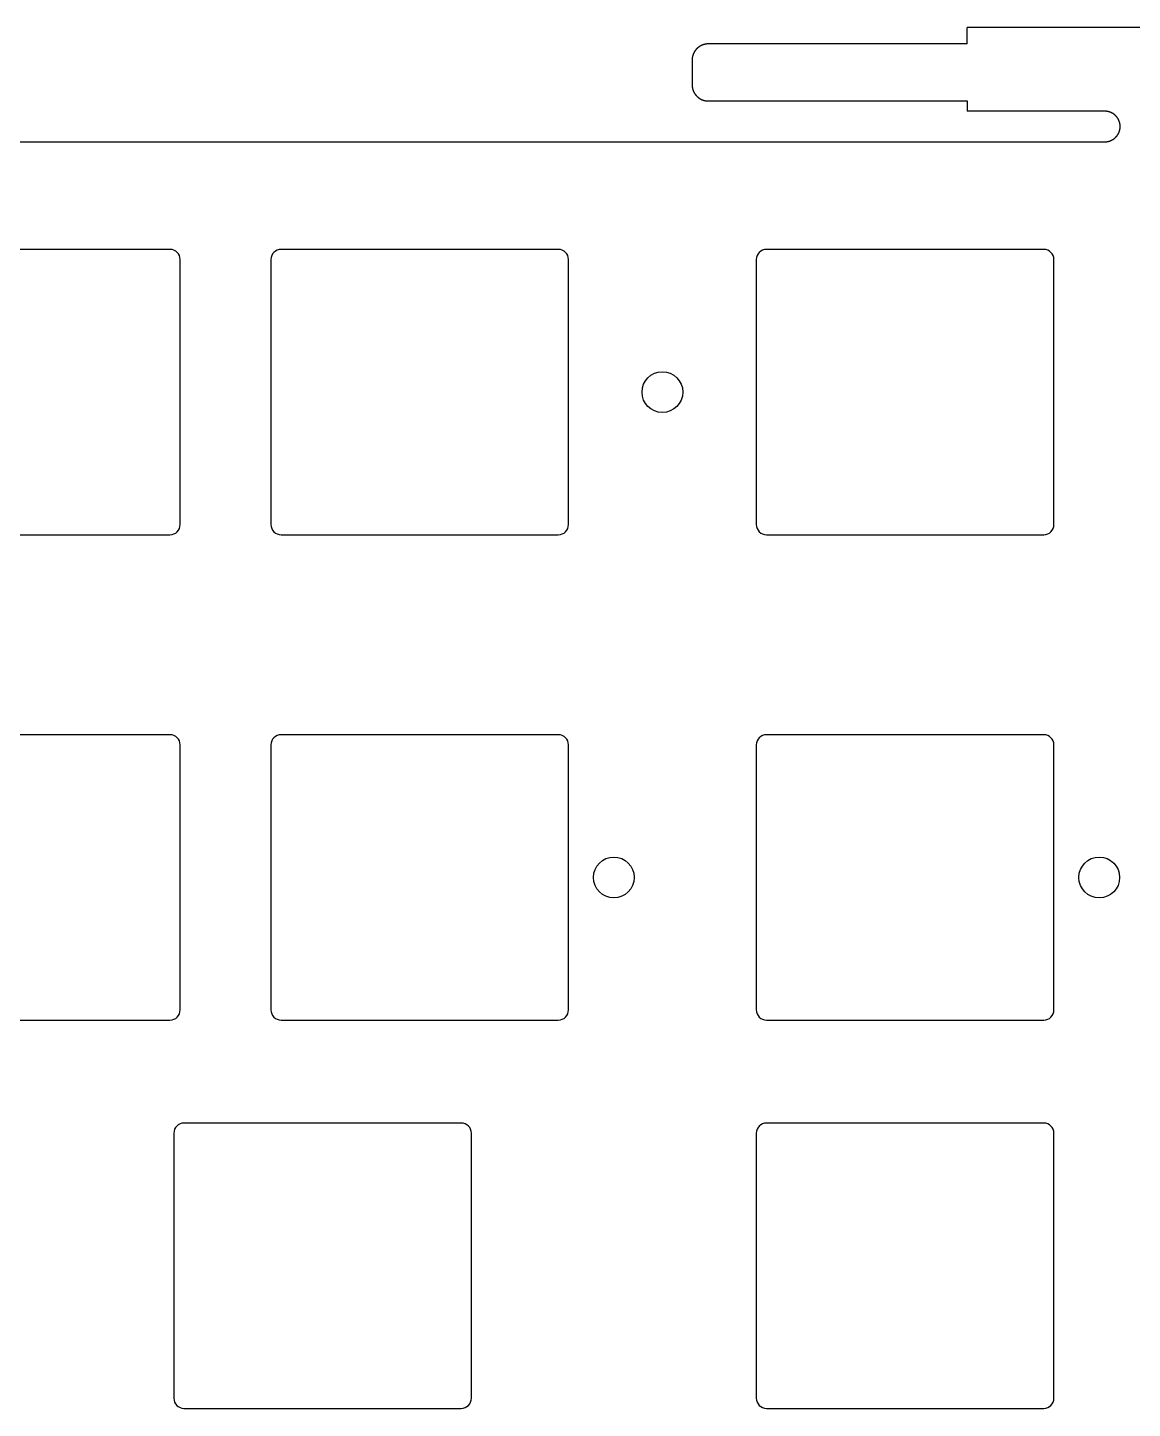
# Model space of a CAD drawing. Header units: millimetres. Extents: x -11 to 340, y -118 to 18.
# Drawn here: x 247.5 to 301.7, y -49.9 to 17.9 of the extents above; entities that cross this region are included whole.
import ezdxf

# ---------------------------------------------------------------- set-up
doc = ezdxf.new("R2010")
doc.units = ezdxf.units.MM
doc.header["$MEASUREMENT"] = 0
doc.layers.get('0').update_dxf_attribs({"linetype": 'CONTINUOUS'})
doc.layers.add('BLACK', color=7, linetype='CONTINUOUS')

msp = doc.modelspace()

# ---------------------------------------------------------------- linework, layer by layer
for points in [[(240.35, 6.5), (240.35, -6.5, 0.414212391), (240.85, -7), (254.45, -7, 0.414213562), (254.95, -6.5), (254.95, 6.5, 0.414213562), (254.45, 7), (240.85, 7, 0.414212391)], [(240.35, -17.3125), (240.35, -30.3125, 0.414212391), (240.85, -30.8125), (254.45, -30.8125, 0.414213562), (254.95, -30.3125), (254.95, -17.3125, 0.414213562), (254.45, -16.8125), (240.85, -16.8125, 0.414212391)], [(259.4, -17.3125), (259.4, -30.3125, 0.414212391), (259.9, -30.8125), (273.5, -30.8125, 0.414213562), (274, -30.3125), (274, -17.3125, 0.414213562), (273.5, -16.8125), (259.9, -16.8125, 0.414212391)], [(254.6375, -36.3625), (254.6375, -49.3625, 0.414212391), (255.1375, -49.8625), (268.7375, -49.8625, 0.414213562), (269.2375, -49.3625), (269.2375, -36.3625, 0.414213562), (268.7375, -35.8625), (255.1375, -35.8625, 0.414212391)]]:
    msp.add_lwpolyline(points, format="xyb", close=True)
msp.add_circle((276.225, -23.8125), 1)
at = {"layer": 'BLACK', "linetype": 'Continuous'}
for p, q in [((293.5625, 17.082529), (293.5625, 17.882529)), ((323.5625, 17.882529), (293.5625, 17.882529)), ((280.404694, 16.938673), (280.398153, 16.934051)), ((280.41128, 16.943227), (280.404694, 16.938673)), ((280.417909, 16.947715), (280.41128, 16.943227)), ((280.424582, 16.952136), (280.417909, 16.947715)), ((280.431297, 16.956489), (280.424582, 16.952136)), ((280.438053, 16.960773), (280.431297, 16.956489)), ((280.444851, 16.964989), (280.438053, 16.960773)), ((280.451688, 16.969135), (280.444851, 16.964989)), ((280.458565, 16.973212), (280.451688, 16.969135)), ((280.465481, 16.977219), (280.458565, 16.973212)), ((280.472435, 16.981156), (280.465481, 16.977219)), ((280.479427, 16.985022), (280.472435, 16.981156)), ((280.486455, 16.988817), (280.479427, 16.985022)), ((280.493519, 16.992541), (280.486455, 16.988817)), ((280.500618, 16.996192), (280.493519, 16.992541)), ((280.507752, 16.999772), (280.500618, 16.996192)), ((280.51492, 17.00328), (280.507752, 16.999772)), ((280.522121, 17.006714), (280.51492, 17.00328)), ((280.529354, 17.010076), (280.522121, 17.006714)), ((280.536619, 17.013364), (280.529354, 17.010076)), ((280.543916, 17.016579), (280.536619, 17.013364)), ((280.551243, 17.01972), (280.543916, 17.016579)), ((280.5586, 17.022786), (280.551243, 17.01972)), ((280.565986, 17.025779), (280.5586, 17.022786)), ((280.573401, 17.028696), (280.565986, 17.025779)), ((280.580843, 17.031539), (280.573401, 17.028696)), ((280.588313, 17.034307), (280.580843, 17.031539)), ((280.59581, 17.036999), (280.588313, 17.034307)), ((280.603332, 17.039616), (280.59581, 17.036999)), ((280.61088, 17.042157), (280.603332, 17.039616)), ((280.618453, 17.044622), (280.61088, 17.042157)), ((280.62605, 17.047011), (280.618453, 17.044622)), ((280.63367, 17.049323), (280.62605, 17.047011)), ((280.641314, 17.051559), (280.63367, 17.049323)), ((280.64898, 17.053718), (280.641314, 17.051559)), ((280.656667, 17.055801), (280.64898, 17.053718)), ((280.664376, 17.057806), (280.656667, 17.055801)), ((280.672106, 17.059734), (280.664376, 17.057806)), ((280.679856, 17.061585), (280.672106, 17.059734)), ((280.687625, 17.063358), (280.679856, 17.061585)), ((280.695413, 17.065054), (280.687625, 17.063358)), ((280.70322, 17.066672), (280.695413, 17.065054)), ((280.711045, 17.068212), (280.70322, 17.066672)), ((280.718888, 17.069674), (280.711045, 17.068212)), ((280.726747, 17.071058), (280.718888, 17.069674)), ((280.734623, 17.072364), (280.726747, 17.071058)), ((280.742515, 17.073591), (280.734623, 17.072364)), ((280.750422, 17.07474), (280.742515, 17.073591)), ((280.758345, 17.07581), (280.750422, 17.07474)), ((280.766282, 17.076802), (280.758345, 17.07581)), ((280.774233, 17.077715), (280.766282, 17.076802)), ((280.782197, 17.078549), (280.774233, 17.077715)), ((280.790175, 17.079304), (280.782197, 17.078549)), ((280.798166, 17.07998), (280.790175, 17.079304)), ((280.806169, 17.080576), (280.798166, 17.07998)), ((280.814184, 17.081094), (280.806169, 17.080576)), ((280.82221, 17.081532), (280.814184, 17.081094)), ((280.830247, 17.081891), (280.82221, 17.081532)), ((280.838296, 17.08217), (280.830247, 17.081891)), ((280.846354, 17.082369), (280.838296, 17.08217)), ((280.854422, 17.082489), (280.846354, 17.082369)), ((280.8625, 17.082529), (280.854422, 17.082489)), ((293.5625, 17.082529), (280.8625, 17.082529)), ((280.062514, 16.287302), (280.0625, 16.283257)), ((280.0625, 16.283257), (280.0625, 16.282529)), ((280.0625, 16.282529), (280.0625, 15.082529)), ((280.062548, 16.291343), (280.062514, 16.287302)), ((280.062601, 16.295384), (280.062548, 16.291343)), ((280.062675, 16.29942), (280.062601, 16.295384)), ((280.062768, 16.303456), (280.062675, 16.29942)), ((280.062882, 16.307487), (280.062768, 16.303456)), ((280.063015, 16.311518), (280.062882, 16.307487)), ((280.063169, 16.315544), (280.063015, 16.311518)), ((280.063342, 16.31957), (280.063169, 16.315544)), ((280.063536, 16.32359), (280.063342, 16.31957)), ((280.063749, 16.327611), (280.063536, 16.32359)), ((280.063982, 16.331625), (280.063749, 16.327611)), ((280.064235, 16.33564), (280.063982, 16.331625)), ((280.064508, 16.339649), (280.064235, 16.33564)), ((280.064801, 16.343657), (280.064508, 16.339649)), ((280.065113, 16.34766), (280.064801, 16.343657)), ((280.065446, 16.351663), (280.065113, 16.34766)), ((280.065798, 16.35566), (280.065446, 16.351663)), ((280.06617, 16.359656), (280.065798, 16.35566)), ((280.066562, 16.363646), (280.06617, 16.359656)), ((280.066974, 16.367635), (280.066562, 16.363646)), ((280.067405, 16.371619), (280.066974, 16.367635)), ((280.067856, 16.375602), (280.067405, 16.371619)), ((280.068327, 16.379578), (280.067856, 16.375602)), ((280.068818, 16.383554), (280.068327, 16.379578)), ((280.069328, 16.387524), (280.068818, 16.383554)), ((280.069858, 16.391492), (280.069328, 16.387524)), ((280.070408, 16.395454), (280.069858, 16.391492)), ((280.070978, 16.399415), (280.070408, 16.395454)), ((280.071567, 16.40337), (280.070978, 16.399415)), ((280.072176, 16.407323), (280.071567, 16.40337)), ((280.072804, 16.41127), (280.072176, 16.407323)), ((280.073453, 16.415215), (280.072804, 16.41127)), ((280.07412, 16.419153), (280.073453, 16.415215)), ((280.074808, 16.42309), (280.07412, 16.419153)), ((280.075515, 16.427021), (280.074808, 16.42309)), ((280.076242, 16.430949), (280.075515, 16.427021)), ((280.076987, 16.434871), (280.076242, 16.430949)), ((280.077753, 16.43879), (280.076987, 16.434871)), ((280.078538, 16.442703), (280.077753, 16.43879)), ((280.079343, 16.446614), (280.078538, 16.442703)), ((280.080167, 16.450518), (280.079343, 16.446614)), ((280.081011, 16.454419), (280.080167, 16.450518)), ((280.081874, 16.458313), (280.081011, 16.454419)), ((280.082757, 16.462205), (280.081874, 16.458313)), ((280.083659, 16.46609), (280.082757, 16.462205)), ((280.08458, 16.469972), (280.083659, 16.46609)), ((280.085521, 16.473846), (280.08458, 16.469972)), ((280.086481, 16.477718), (280.085521, 16.473846)), ((280.087461, 16.481583), (280.086481, 16.477718)), ((280.08846, 16.485444), (280.087461, 16.481583)), ((280.089478, 16.489298), (280.08846, 16.485444)), ((280.090515, 16.493149), (280.089478, 16.489298)), ((280.091572, 16.496992), (280.090515, 16.493149)), ((280.092648, 16.500832), (280.091572, 16.496992)), ((280.093743, 16.504664), (280.092648, 16.500832)), ((280.094858, 16.508493), (280.093743, 16.504664)), ((280.095991, 16.512314), (280.094858, 16.508493)), ((280.097144, 16.516131), (280.095991, 16.512314)), ((280.098316, 16.51994), (280.097144, 16.516131)), ((280.099507, 16.523746), (280.098316, 16.51994)), ((280.100717, 16.527543), (280.099507, 16.523746)), ((280.101947, 16.531336), (280.100717, 16.527543)), ((280.103195, 16.535121), (280.101947, 16.531336)), ((280.104462, 16.538902), (280.103195, 16.535121)), ((280.105748, 16.542674), (280.104462, 16.538902)), ((280.107054, 16.546442), (280.105748, 16.542674)), ((280.108378, 16.550201), (280.107054, 16.546442)), ((280.109721, 16.553956), (280.108378, 16.550201)), ((280.111083, 16.557703), (280.109721, 16.553956)), ((280.112464, 16.561444), (280.111083, 16.557703)), ((280.113864, 16.565177), (280.112464, 16.561444)), ((280.115282, 16.568905), (280.113864, 16.565177)), ((280.116719, 16.572624), (280.115282, 16.568905)), ((280.118176, 16.576338), (280.116719, 16.572624)), ((280.11965, 16.580042), (280.118176, 16.576338)), ((280.121144, 16.583742), (280.11965, 16.580042)), ((280.122656, 16.587432), (280.121144, 16.583742)), ((280.124187, 16.591117), (280.122656, 16.587432)), ((280.125736, 16.594793), (280.124187, 16.591117)), ((280.127304, 16.598462), (280.125736, 16.594793)), ((280.12889, 16.602123), (280.127304, 16.598462)), ((280.130495, 16.605777), (280.12889, 16.602123)), ((280.132118, 16.609422), (280.130495, 16.605777)), ((280.13376, 16.613061), (280.132118, 16.609422)), ((280.13542, 16.61669), (280.13376, 16.613061)), ((280.137098, 16.620313), (280.13542, 16.61669)), ((280.138795, 16.623926), (280.137098, 16.620313)), ((280.14051, 16.627532), (280.138795, 16.623926)), ((280.142243, 16.631129), (280.14051, 16.627532)), ((280.143995, 16.634719), (280.142243, 16.631129)), ((280.145764, 16.638298), (280.143995, 16.634719)), ((280.147552, 16.641871), (280.145764, 16.638298)), ((280.149357, 16.645434), (280.147552, 16.641871)), ((280.151181, 16.648989), (280.149357, 16.645434)), ((280.153022, 16.652534), (280.151181, 16.648989)), ((280.154882, 16.656071), (280.153022, 16.652534)), ((280.156759, 16.659599), (280.154882, 16.656071)), ((280.158655, 16.663118), (280.156759, 16.659599)), ((280.160568, 16.666627), (280.158655, 16.663118)), ((280.162499, 16.670128), (280.160568, 16.666627)), ((280.164448, 16.673619), (280.162499, 16.670128)), ((280.166414, 16.677101), (280.164448, 16.673619)), ((280.168398, 16.680572), (280.166414, 16.677101)), ((280.1704, 16.684036), (280.168398, 16.680572)), ((280.172418, 16.687488), (280.1704, 16.684036)), ((280.174455, 16.690931), (280.172418, 16.687488)), ((280.176508, 16.694364), (280.174455, 16.690931)), ((280.17858, 16.697788), (280.176508, 16.694364)), ((280.180668, 16.7012), (280.17858, 16.697788)), ((280.182774, 16.704604), (280.180668, 16.7012)), ((280.184897, 16.707996), (280.182774, 16.704604)), ((280.187038, 16.711379), (280.184897, 16.707996)), ((280.189195, 16.714751), (280.187038, 16.711379)), ((280.191369, 16.718113), (280.189195, 16.714751)), ((280.19356, 16.721464), (280.191369, 16.718113)), ((280.195769, 16.724805), (280.19356, 16.721464)), ((280.197994, 16.728134), (280.195769, 16.724805)), ((280.200236, 16.731453), (280.197994, 16.728134)), ((280.202494, 16.73476), (280.200236, 16.731453)), ((280.20477, 16.738058), (280.202494, 16.73476)), ((280.207062, 16.741343), (280.20477, 16.738058)), ((280.209371, 16.744618), (280.207062, 16.741343)), ((280.211696, 16.747881), (280.209371, 16.744618)), ((280.214038, 16.751133), (280.211696, 16.747881)), ((280.216396, 16.754373), (280.214038, 16.751133)), ((280.21877, 16.757602), (280.216396, 16.754373)), ((280.221161, 16.760819), (280.21877, 16.757602)), ((280.223568, 16.764025), (280.221161, 16.760819)), ((280.225991, 16.767218), (280.223568, 16.764025)), ((280.22843, 16.7704), (280.225991, 16.767218)), ((280.230885, 16.773569), (280.22843, 16.7704)), ((280.233356, 16.776727), (280.230885, 16.773569)), ((280.235843, 16.779873), (280.233356, 16.776727)), ((280.238346, 16.783006), (280.235843, 16.779873)), ((280.240864, 16.786127), (280.238346, 16.783006)), ((280.243399, 16.789235), (280.240864, 16.786127)), ((280.245948, 16.792331), (280.243399, 16.789235)), ((280.248514, 16.795415), (280.245948, 16.792331)), ((280.251094, 16.798485), (280.248514, 16.795415)), ((280.253691, 16.801543), (280.251094, 16.798485)), ((280.256302, 16.804588), (280.253691, 16.801543)), ((280.258929, 16.80762), (280.256302, 16.804588)), ((280.261571, 16.810639), (280.258929, 16.80762)), ((280.264228, 16.813645), (280.261571, 16.810639)), ((280.2669, 16.816638), (280.264228, 16.813645)), ((280.269587, 16.819617), (280.2669, 16.816638)), ((280.272289, 16.822583), (280.269587, 16.819617)), ((280.275006, 16.825536), (280.272289, 16.822583)), ((280.277737, 16.828475), (280.275006, 16.825536)), ((280.280484, 16.831401), (280.277737, 16.828475)), ((280.283244, 16.834312), (280.280484, 16.831401)), ((280.28602, 16.83721), (280.283244, 16.834312)), ((280.288809, 16.840095), (280.28602, 16.83721)), ((280.291613, 16.842965), (280.288809, 16.840095)), ((280.294431, 16.845821), (280.291613, 16.842965)), ((280.30011, 16.851491), (280.294431, 16.845821)), ((280.305846, 16.857104), (280.30011, 16.851491)), ((280.311636, 16.86266), (280.305846, 16.857104)), ((280.317482, 16.868157), (280.311636, 16.86266)), ((280.323381, 16.873595), (280.317482, 16.868157)), ((280.329334, 16.878974), (280.323381, 16.873595)), ((280.33534, 16.884292), (280.329334, 16.878974)), ((280.341398, 16.889551), (280.33534, 16.884292)), ((280.347507, 16.894747), (280.341398, 16.889551)), ((280.353668, 16.899882), (280.347507, 16.894747)), ((280.359878, 16.904955), (280.353668, 16.899882)), ((280.366138, 16.909965), (280.359878, 16.904955)), ((280.372446, 16.914911), (280.366138, 16.909965)), ((280.378802, 16.919793), (280.372446, 16.914911)), ((280.385206, 16.924611), (280.378802, 16.919793)), ((280.391656, 16.929364), (280.385206, 16.924611)), ((280.398153, 16.934051), (280.391656, 16.929364)), ((280.0625, 15.082529), (280.06254, 15.074451)), ((280.06254, 15.074451), (280.06266, 15.066383)), ((280.06266, 15.066383), (280.062859, 15.058325)), ((280.062859, 15.058325), (280.063138, 15.050276)), ((280.063138, 15.050276), (280.063497, 15.042239)), ((280.063497, 15.042239), (280.063935, 15.034213)), ((280.063935, 15.034213), (280.064453, 15.026198)), ((280.064453, 15.026198), (280.065049, 15.018195)), ((280.065049, 15.018195), (280.065725, 15.010204)), ((280.065725, 15.010204), (280.06648, 15.002226)), ((280.06648, 15.002226), (280.067314, 14.994262)), ((280.067314, 14.994262), (280.068227, 14.986311)), ((280.068227, 14.986311), (280.069219, 14.978374)), ((280.069219, 14.978374), (280.070289, 14.970451)), ((280.070289, 14.970451), (280.071438, 14.962544)), ((280.071438, 14.962544), (280.072665, 14.954652)), ((280.072665, 14.954652), (280.073971, 14.946776)), ((280.073971, 14.946776), (280.075355, 14.938917)), ((280.075355, 14.938917), (280.076817, 14.931074)), ((280.076817, 14.931074), (280.078357, 14.923249)), ((280.078357, 14.923249), (280.079975, 14.915442)), ((280.079975, 14.915442), (280.081671, 14.907654)), ((280.081671, 14.907654), (280.083444, 14.899884)), ((280.083444, 14.899884), (280.085295, 14.892135)), ((280.085295, 14.892135), (280.087223, 14.884405)), ((280.087223, 14.884405), (280.089228, 14.876696)), ((280.089228, 14.876696), (280.091311, 14.869008)), ((280.091311, 14.869008), (280.09347, 14.861343)), ((280.09347, 14.861343), (280.095706, 14.853699)), ((280.095706, 14.853699), (280.098018, 14.846079)), ((280.098018, 14.846079), (280.100407, 14.838482)), ((280.100407, 14.838482), (280.102872, 14.830909)), ((280.102872, 14.830909), (280.105413, 14.823361)), ((280.105413, 14.823361), (280.10803, 14.815839)), ((280.10803, 14.815839), (280.110722, 14.808342)), ((280.110722, 14.808342), (280.11349, 14.800872)), ((280.11349, 14.800872), (280.116333, 14.79343)), ((280.116333, 14.79343), (280.11925, 14.786015)), ((280.11925, 14.786015), (280.122243, 14.778629)), ((280.122243, 14.778629), (280.125309, 14.771272)), ((280.125309, 14.771272), (280.12845, 14.763945)), ((280.12845, 14.763945), (280.131665, 14.756648)), ((280.131665, 14.756648), (280.134953, 14.749383)), ((280.134953, 14.749383), (280.138315, 14.74215)), ((280.138315, 14.74215), (280.141749, 14.734949)), ((280.141749, 14.734949), (280.145257, 14.727781)), ((280.145257, 14.727781), (280.148837, 14.720647)), ((280.148837, 14.720647), (280.152488, 14.713548)), ((280.152488, 14.713548), (280.156212, 14.706484)), ((280.156212, 14.706484), (280.160007, 14.699456)), ((280.160007, 14.699456), (280.163873, 14.692464)), ((280.163873, 14.692464), (280.16781, 14.68551)), ((280.16781, 14.68551), (280.171817, 14.678594)), ((280.171817, 14.678594), (280.175894, 14.671717)), ((280.175894, 14.671717), (280.18004, 14.66488)), ((280.18004, 14.66488), (280.184256, 14.658082)), ((280.184256, 14.658082), (280.18854, 14.651326)), ((280.18854, 14.651326), (280.192893, 14.644611)), ((280.192893, 14.644611), (280.197314, 14.637938)), ((280.197314, 14.637938), (280.201801, 14.631309)), ((280.201801, 14.631309), (280.206356, 14.624723)), ((280.206356, 14.624723), (280.210978, 14.618182)), ((280.210978, 14.618182), (280.215665, 14.611685)), ((280.215665, 14.611685), (280.220418, 14.605235)), ((280.220418, 14.605235), (280.225236, 14.598832)), ((280.225236, 14.598832), (280.230118, 14.592475)), ((280.230118, 14.592475), (280.235064, 14.586167)), ((280.235064, 14.586167), (280.240074, 14.579907)), ((280.240074, 14.579907), (280.245147, 14.573697)), ((280.245147, 14.573697), (280.250282, 14.567537)), ((280.250282, 14.567537), (280.255478, 14.561427)), ((280.255478, 14.561427), (280.260736, 14.555369)), ((280.260736, 14.555369), (280.266055, 14.549363)), ((280.266055, 14.549363), (280.271434, 14.54341)), ((280.271434, 14.54341), (280.276872, 14.537511)), ((280.276872, 14.537511), (280.282369, 14.531665)), ((280.282369, 14.531665), (280.287925, 14.525875)), ((280.287925, 14.525875), (280.293538, 14.52014)), ((280.293538, 14.52014), (280.299208, 14.514461)), ((280.299208, 14.514461), (280.302064, 14.511642)), ((280.302064, 14.511642), (280.304934, 14.508838)), ((280.304934, 14.508838), (280.307818, 14.506049)), ((280.307818, 14.506049), (280.310717, 14.503273)), ((280.310717, 14.503273), (280.313628, 14.500513)), ((280.313628, 14.500513), (280.316554, 14.497766)), ((280.316554, 14.497766), (280.319493, 14.495035)), ((280.319493, 14.495035), (280.322446, 14.492318)), ((280.322446, 14.492318), (280.325412, 14.489616)), ((280.325412, 14.489616), (280.328391, 14.486929)), ((280.328391, 14.486929), (280.331384, 14.484257)), ((280.331384, 14.484257), (280.33439, 14.4816)), ((280.33439, 14.4816), (280.337409, 14.478958)), ((280.337409, 14.478958), (280.340441, 14.476331)), ((280.340441, 14.476331), (280.343486, 14.47372)), ((280.343486, 14.47372), (280.346544, 14.471123)), ((280.346544, 14.471123), (280.349614, 14.468543)), ((280.349614, 14.468543), (280.352698, 14.465977)), ((280.352698, 14.465977), (280.355794, 14.463428)), ((280.355794, 14.463428), (280.358902, 14.460893)), ((280.358902, 14.460893), (280.362023, 14.458375)), ((280.362023, 14.458375), (280.365156, 14.455872)), ((280.365156, 14.455872), (280.368302, 14.453385)), ((280.368302, 14.453385), (280.371459, 14.450914)), ((280.371459, 14.450914), (280.374629, 14.448459)), ((280.374629, 14.448459), (280.377811, 14.44602)), ((280.377811, 14.44602), (280.381004, 14.443597)), ((280.381004, 14.443597), (280.38421, 14.44119)), ((280.38421, 14.44119), (280.387427, 14.438799)), ((280.387427, 14.438799), (280.390656, 14.436425)), ((280.390656, 14.436425), (280.393896, 14.434067)), ((280.393896, 14.434067), (280.397148, 14.431725)), ((280.397148, 14.431725), (280.400411, 14.4294)), ((280.400411, 14.4294), (280.403686, 14.427091)), ((280.403686, 14.427091), (280.406971, 14.424799)), ((280.406971, 14.424799), (280.410269, 14.422523)), ((280.410269, 14.422523), (280.413576, 14.420265)), ((280.413576, 14.420265), (280.416895, 14.418023)), ((280.416895, 14.418023), (280.420224, 14.415798)), ((280.420224, 14.415798), (280.423565, 14.413589)), ((280.423565, 14.413589), (280.426916, 14.411398)), ((280.426916, 14.411398), (280.430278, 14.409224)), ((280.430278, 14.409224), (280.43365, 14.407067)), ((280.43365, 14.407067), (280.437033, 14.404926)), ((280.437033, 14.404926), (280.440425, 14.402804)), ((280.440425, 14.402804), (280.443829, 14.400697)), ((280.443829, 14.400697), (280.447241, 14.398609)), ((280.447241, 14.398609), (280.450665, 14.396538)), ((280.450665, 14.396538), (280.454098, 14.394484)), ((280.454098, 14.394484), (280.457541, 14.392447)), ((280.457541, 14.392447), (280.460993, 14.390429)), ((280.460993, 14.390429), (280.464457, 14.388427)), ((280.464457, 14.388427), (280.467928, 14.386443)), ((280.467928, 14.386443), (280.47141, 14.384477)), ((280.47141, 14.384477), (280.474901, 14.382528)), ((280.474901, 14.382528), (280.478402, 14.380597)), ((280.478402, 14.380597), (280.481911, 14.378684)), ((280.481911, 14.378684), (280.48543, 14.376789)), ((280.48543, 14.376789), (280.488957, 14.374911)), ((280.488957, 14.374911), (280.492495, 14.373051)), ((280.492495, 14.373051), (280.49604, 14.37121)), ((280.49604, 14.37121), (280.499595, 14.369386)), ((280.499595, 14.369386), (280.503158, 14.367581)), ((280.503158, 14.367581), (280.506731, 14.365793)), ((280.506731, 14.365793), (280.51031, 14.364024)), ((280.51031, 14.364024), (280.5139, 14.362272)), ((280.5139, 14.362272), (280.517497, 14.360539)), ((280.517497, 14.360539), (280.521103, 14.358824)), ((280.521103, 14.358824), (280.524716, 14.357127)), ((280.524716, 14.357127), (280.528339, 14.355449)), ((280.528339, 14.355449), (280.531968, 14.353789)), ((280.531968, 14.353789), (280.535607, 14.352147)), ((280.535607, 14.352147), (280.539252, 14.350524)), ((280.539252, 14.350524), (280.542906, 14.348919)), ((280.542906, 14.348919), (280.546567, 14.347333)), ((280.546567, 14.347333), (280.550236, 14.345765)), ((280.550236, 14.345765), (280.553912, 14.344216)), ((280.553912, 14.344216), (280.557597, 14.342685)), ((280.557597, 14.342685), (280.561287, 14.341173)), ((280.561287, 14.341173), (280.564987, 14.339679)), ((280.564987, 14.339679), (280.568691, 14.338205)), ((280.568691, 14.338205), (280.572405, 14.336748)), ((280.572405, 14.336748), (280.576124, 14.335311)), ((280.576124, 14.335311), (280.579852, 14.333893)), ((280.579852, 14.333893), (280.583585, 14.332493)), ((280.583585, 14.332493), (280.587326, 14.331112)), ((280.587326, 14.331112), (280.591073, 14.32975)), ((280.591073, 14.32975), (280.594828, 14.328407)), ((280.594828, 14.328407), (280.598587, 14.327083)), ((280.598587, 14.327083), (280.602355, 14.325777)), ((280.602355, 14.325777), (280.606127, 14.324491)), ((280.606127, 14.324491), (280.609908, 14.323224)), ((280.609908, 14.323224), (280.613693, 14.321976)), ((280.613693, 14.321976), (280.617486, 14.320746)), ((280.617486, 14.320746), (280.621283, 14.319536)), ((280.621283, 14.319536), (280.625089, 14.318345)), ((280.625089, 14.318345), (280.628898, 14.317173)), ((280.628898, 14.317173), (280.632715, 14.31602)), ((280.632715, 14.31602), (280.636536, 14.314887)), ((280.636536, 14.314887), (280.640365, 14.313772)), ((280.640365, 14.313772), (280.644197, 14.312677)), ((280.644197, 14.312677), (280.648037, 14.311601)), ((280.648037, 14.311601), (280.65188, 14.310544)), ((280.65188, 14.310544), (280.655731, 14.309507)), ((280.655731, 14.309507), (280.659585, 14.308489)), ((280.659585, 14.308489), (280.663446, 14.30749)), ((280.663446, 14.30749), (280.667311, 14.30651)), ((280.667311, 14.30651), (280.671183, 14.30555)), ((280.671183, 14.30555), (280.675057, 14.304609)), ((280.675057, 14.304609), (280.678939, 14.303688)), ((280.678939, 14.303688), (280.682824, 14.302786)), ((280.682824, 14.302786), (280.686716, 14.301903)), ((280.686716, 14.301903), (280.69061, 14.30104)), ((280.69061, 14.30104), (280.694512, 14.300196)), ((280.694512, 14.300196), (280.698415, 14.299372)), ((280.698415, 14.299372), (280.702326, 14.298567)), ((280.702326, 14.298567), (280.706239, 14.297782)), ((280.706239, 14.297782), (280.710158, 14.297016)), ((280.710158, 14.297016), (280.71408, 14.296271)), ((280.71408, 14.296271), (280.718008, 14.295544)), ((280.718008, 14.295544), (280.721939, 14.294837)), ((280.721939, 14.294837), (280.725876, 14.294149)), ((280.725876, 14.294149), (280.729814, 14.293482)), ((280.729814, 14.293482), (280.733759, 14.292833)), ((280.733759, 14.292833), (280.737706, 14.292205)), ((280.737706, 14.292205), (280.741659, 14.291596)), ((280.741659, 14.291596), (280.745614, 14.291007)), ((280.745614, 14.291007), (280.749575, 14.290437)), ((280.749575, 14.290437), (280.753537, 14.289887)), ((280.753537, 14.289887), (280.757505, 14.289357)), ((280.757505, 14.289357), (280.761475, 14.288847)), ((280.761475, 14.288847), (280.765451, 14.288356)), ((280.765451, 14.288356), (280.769427, 14.287885)), ((280.769427, 14.287885), (280.77341, 14.287434)), ((280.77341, 14.287434), (280.777394, 14.287003)), ((280.777394, 14.287003), (280.781383, 14.286591)), ((280.781383, 14.286591), (280.785373, 14.286199)), ((280.785373, 14.286199), (280.789369, 14.285827)), ((280.789369, 14.285827), (280.793366, 14.285475)), ((280.793366, 14.285475), (280.797369, 14.285142)), ((280.797369, 14.285142), (280.801372, 14.28483)), ((280.801372, 14.28483), (280.80538, 14.284537)), ((280.80538, 14.284537), (280.809389, 14.284264)), ((280.809389, 14.284264), (280.813404, 14.284011)), ((280.813404, 14.284011), (280.817419, 14.283778)), ((280.817419, 14.283778), (280.821439, 14.283565)), ((280.821439, 14.283565), (280.825459, 14.283371)), ((280.825459, 14.283371), (280.829485, 14.283198)), ((280.829485, 14.283198), (280.833511, 14.283044)), ((280.833511, 14.283044), (280.837542, 14.282911)), ((280.837542, 14.282911), (280.841573, 14.282797)), ((280.841573, 14.282797), (280.845609, 14.282704)), ((280.845609, 14.282704), (280.849645, 14.28263)), ((280.849645, 14.28263), (280.853686, 14.282577)), ((280.853686, 14.282577), (280.857727, 14.282543)), ((280.857727, 14.282543), (280.861772, 14.282529)), ((280.861772, 14.282529), (280.8625, 14.282529)), ((280.8625, 14.282529), (293.5625, 14.282529)), ((293.5625, 14.282529), (293.5625, 13.78)), ((300.3125, 13.78), (293.5625, 13.78)), ((300.313297, 13.78), (300.3125, 13.78)), ((300.317214, 13.779985), (300.313297, 13.78)), ((300.321126, 13.779951), (300.317214, 13.779985)), ((300.325039, 13.779897), (300.321126, 13.779951)), ((300.328947, 13.779823), (300.325039, 13.779897)), ((300.332854, 13.779729), (300.328947, 13.779823)), ((300.336757, 13.779615), (300.332854, 13.779729)), ((300.340659, 13.779481), (300.336757, 13.779615)), ((300.344556, 13.779327), (300.340659, 13.779481)), ((300.348454, 13.779153), (300.344556, 13.779327)), ((300.352346, 13.77896), (300.348454, 13.779153)), ((300.356237, 13.778746), (300.352346, 13.77896)), ((300.360123, 13.778512), (300.356237, 13.778746)), ((300.364009, 13.778259), (300.360123, 13.778512)), ((300.36789, 13.777986), (300.364009, 13.778259)), ((300.37177, 13.777692), (300.36789, 13.777986)), ((300.375644, 13.777379), (300.37177, 13.777692)), ((300.379518, 13.777047), (300.375644, 13.777379)), ((300.383386, 13.776694), (300.379518, 13.777047)), ((300.387253, 13.776321), (300.383386, 13.776694)), ((300.391114, 13.775929), (300.387253, 13.776321)), ((300.394975, 13.775517), (300.391114, 13.775929)), ((300.39883, 13.775085), (300.394975, 13.775517)), ((300.402683, 13.774634), (300.39883, 13.775085)), ((300.406531, 13.774162), (300.402683, 13.774634)), ((300.410378, 13.773671), (300.406531, 13.774162)), ((300.414218, 13.77316), (300.410378, 13.773671)), ((300.418058, 13.77263), (300.414218, 13.77316)), ((300.421891, 13.77208), (300.418058, 13.77263)), ((300.425722, 13.77151), (300.421891, 13.77208)), ((300.429548, 13.77092), (300.425722, 13.77151)), ((300.433371, 13.770311), (300.429548, 13.77092)), ((300.437189, 13.769682), (300.433371, 13.770311)), ((300.441004, 13.769034), (300.437189, 13.769682)), ((300.444813, 13.768366), (300.441004, 13.769034)), ((300.448621, 13.767678), (300.444813, 13.768366)), ((300.452421, 13.766971), (300.448621, 13.767678)), ((300.45622, 13.766244), (300.452421, 13.766971)), ((300.460012, 13.765498), (300.45622, 13.766244)), ((300.463801, 13.764732), (300.460012, 13.765498)), ((300.467584, 13.763947), (300.463801, 13.764732)), ((300.471365, 13.763142), (300.467584, 13.763947)), ((300.475138, 13.762318), (300.471365, 13.763142)), ((300.478909, 13.761474), (300.475138, 13.762318)), ((300.482673, 13.760611), (300.478909, 13.761474)), ((300.486434, 13.759728), (300.482673, 13.760611)), ((300.490188, 13.758826), (300.486434, 13.759728)), ((300.49394, 13.757904), (300.490188, 13.758826)), ((300.497683, 13.756964), (300.49394, 13.757904)), ((300.501424, 13.756004), (300.497683, 13.756964)), ((300.505158, 13.755024), (300.501424, 13.756004)), ((300.508888, 13.754025), (300.505158, 13.755024)), ((300.512611, 13.753008), (300.508888, 13.754025)), ((300.51633, 13.75197), (300.512611, 13.753008)), ((300.520042, 13.750914), (300.51633, 13.75197)), ((300.52375, 13.749838), (300.520042, 13.750914)), ((300.52745, 13.748743), (300.52375, 13.749838)), ((300.531147, 13.747629), (300.52745, 13.748743)), ((300.534836, 13.746496), (300.531147, 13.747629)), ((300.538521, 13.745343), (300.534836, 13.746496)), ((300.542197, 13.744172), (300.538521, 13.745343)), ((300.54587, 13.742981), (300.542197, 13.744172)), ((300.549535, 13.741772), (300.54587, 13.742981)), ((300.553195, 13.740543), (300.549535, 13.741772)), ((300.556847, 13.739296), (300.553195, 13.740543)), ((300.560494, 13.738029), (300.556847, 13.739296)), ((300.564133, 13.736744), (300.560494, 13.738029)), ((300.567768, 13.735439), (300.564133, 13.736744)), ((300.571394, 13.734116), (300.567768, 13.735439)), ((300.575015, 13.732774), (300.571394, 13.734116)), ((300.578627, 13.731413), (300.575015, 13.732774)), ((300.582234, 13.730033), (300.578627, 13.731413)), ((300.585832, 13.728635), (300.582234, 13.730033)), ((300.589426, 13.727218), (300.585832, 13.728635)), ((300.59301, 13.725782), (300.589426, 13.727218)), ((300.596588, 13.724327), (300.59301, 13.725782)), ((300.600158, 13.722854), (300.596588, 13.724327)), ((300.603722, 13.721362), (300.600158, 13.722854)), ((300.607277, 13.719852), (300.603722, 13.721362)), ((300.610826, 13.718323), (300.607277, 13.719852)), ((300.614365, 13.716776), (300.610826, 13.718323)), ((300.617899, 13.715209), (300.614365, 13.716776)), ((300.621422, 13.713625), (300.617899, 13.715209)), ((300.62494, 13.712022), (300.621422, 13.713625)), ((300.628448, 13.710402), (300.62494, 13.712022)), ((300.63195, 13.708762), (300.628448, 13.710402)), ((300.635441, 13.707105), (300.63195, 13.708762)), ((300.638926, 13.705428), (300.635441, 13.707105)), ((300.642401, 13.703735), (300.638926, 13.705428)), ((300.645869, 13.702022), (300.642401, 13.703735)), ((300.649327, 13.700292), (300.645869, 13.702022)), ((300.652778, 13.698543), (300.649327, 13.700292)), ((300.656219, 13.696777), (300.652778, 13.698543)), ((300.659653, 13.694993), (300.656219, 13.696777)), ((300.663076, 13.693191), (300.659653, 13.694993)), ((300.666491, 13.69137), (300.663076, 13.693191)), ((300.669896, 13.689533), (300.666491, 13.69137)), ((300.673293, 13.687676), (300.669896, 13.689533)), ((300.67668, 13.685803), (300.673293, 13.687676)), ((300.680058, 13.683912), (300.67668, 13.685803)), ((300.683426, 13.682003), (300.680058, 13.683912)), ((300.686786, 13.680076), (300.683426, 13.682003)), ((300.690134, 13.678132), (300.686786, 13.680076)), ((300.693474, 13.676171), (300.690134, 13.678132)), ((300.696803, 13.674192), (300.693474, 13.676171)), ((300.700124, 13.672195), (300.696803, 13.674192)), ((300.703433, 13.670182), (300.700124, 13.672195)), ((300.706733, 13.66815), (300.703433, 13.670182)), ((300.710022, 13.666102), (300.706733, 13.66815)), ((300.713302, 13.664037), (300.710022, 13.666102)), ((300.71657, 13.661954), (300.713302, 13.664037)), ((300.719829, 13.659854), (300.71657, 13.661954)), ((300.723077, 13.657738), (300.719829, 13.659854)), ((300.726314, 13.655604), (300.723077, 13.657738)), ((300.72954, 13.653454), (300.726314, 13.655604)), ((300.732756, 13.651286), (300.72954, 13.653454)), ((300.735961, 13.649102), (300.732756, 13.651286)), ((300.739155, 13.646901), (300.735961, 13.649102)), ((300.742337, 13.644684), (300.739155, 13.646901)), ((300.745509, 13.64245), (300.742337, 13.644684)), ((300.748669, 13.6402), (300.745509, 13.64245)), ((300.751818, 13.637932), (300.748669, 13.6402)), ((300.754955, 13.635649), (300.751818, 13.637932)), ((300.758081, 13.633349), (300.754955, 13.635649)), ((300.761195, 13.631033), (300.758081, 13.633349)), ((300.764297, 13.628701), (300.761195, 13.631033)), ((300.767388, 13.626352), (300.764297, 13.628701)), ((300.770467, 13.623988), (300.767388, 13.626352)), ((300.773533, 13.621607), (300.770467, 13.623988)), ((300.776588, 13.619211), (300.773533, 13.621607)), ((300.77963, 13.616799), (300.776588, 13.619211)), ((300.78266, 13.61437), (300.77963, 13.616799)), ((300.785677, 13.611927), (300.78266, 13.61437)), ((300.788683, 13.609467), (300.785677, 13.611927)), ((300.791675, 13.606992), (300.788683, 13.609467)), ((300.794655, 13.604502), (300.791675, 13.606992)), ((300.797623, 13.601996), (300.794655, 13.604502)), ((300.800577, 13.599474), (300.797623, 13.601996)), ((300.803519, 13.596938), (300.800577, 13.599474)), ((300.806447, 13.594386), (300.803519, 13.596938)), ((300.809363, 13.591819), (300.806447, 13.594386)), ((300.812265, 13.589237), (300.809363, 13.591819)), ((300.815154, 13.58664), (300.812265, 13.589237)), ((300.81803, 13.584028), (300.815154, 13.58664)), ((300.820892, 13.581401), (300.81803, 13.584028)), ((300.823741, 13.57876), (300.820892, 13.581401)), ((300.826576, 13.576103), (300.823741, 13.57876)), ((300.829398, 13.573433), (300.826576, 13.576103)), ((300.832205, 13.570747), (300.829398, 13.573433)), ((300.834999, 13.568048), (300.832205, 13.570747)), ((300.837779, 13.565334), (300.834999, 13.568048)), ((300.840545, 13.562605), (300.837779, 13.565334)), ((300.843297, 13.559863), (300.840545, 13.562605)), ((300.848758, 13.554335), (300.843297, 13.559863)), ((300.854162, 13.548752), (300.848758, 13.554335)), ((300.859508, 13.543114), (300.854162, 13.548752)), ((300.864795, 13.537422), (300.859508, 13.543114)), ((300.870022, 13.531676), (300.864795, 13.537422)), ((300.87519, 13.525876), (300.870022, 13.531676)), ((300.880298, 13.520025), (300.87519, 13.525876)), ((300.885344, 13.514121), (300.880298, 13.520025)), ((300.890329, 13.508167), (300.885344, 13.514121)), ((300.895251, 13.502163), (300.890329, 13.508167)), ((300.900111, 13.496109), (300.895251, 13.502163)), ((300.904907, 13.490006), (300.900111, 13.496109)), ((300.90964, 13.483855), (300.904907, 13.490006)), ((300.914307, 13.477657), (300.90964, 13.483855)), ((300.91891, 13.471413), (300.914307, 13.477657)), ((300.923448, 13.465122), (300.91891, 13.471413)), ((300.927919, 13.458786), (300.923448, 13.465122)), ((300.932324, 13.452406), (300.927919, 13.458786)), ((300.936662, 13.445983), (300.932324, 13.452406)), ((300.940932, 13.439516), (300.936662, 13.445983)), ((300.945134, 13.433007), (300.940932, 13.439516)), ((300.949269, 13.426456), (300.945134, 13.433007)), ((300.953334, 13.419865), (300.949269, 13.426456)), ((300.95733, 13.413234), (300.953334, 13.419865)), ((300.961256, 13.406564), (300.95733, 13.413234)), ((300.965113, 13.399855), (300.961256, 13.406564)), ((300.968899, 13.393108), (300.965113, 13.399855)), ((300.972614, 13.386324), (300.968899, 13.393108)), ((300.976257, 13.379504), (300.972614, 13.386324)), ((300.97983, 13.372648), (300.976257, 13.379504)), ((300.98333, 13.365757), (300.97983, 13.372648)), ((300.986758, 13.358832), (300.98333, 13.365757)), ((300.990114, 13.351873), (300.986758, 13.358832)), ((300.993396, 13.344882), (300.990114, 13.351873)), ((300.996606, 13.337858), (300.993396, 13.344882)), ((300.999742, 13.330803), (300.996606, 13.337858)), ((301.002804, 13.323718), (300.999742, 13.330803)), ((301.005792, 13.316602), (301.002804, 13.323718)), ((301.008706, 13.309457), (301.005792, 13.316602)), ((301.011545, 13.302283), (301.008706, 13.309457)), ((301.014309, 13.295081), (301.011545, 13.302283)), ((301.016999, 13.287852), (301.014309, 13.295081)), ((301.019612, 13.280597), (301.016999, 13.287852)), ((301.022151, 13.273315), (301.019612, 13.280597)), ((301.024613, 13.266007), (301.022151, 13.273315)), ((301.027, 13.258675), (301.024613, 13.266007)), ((301.02931, 13.251319), (301.027, 13.258675)), ((301.031545, 13.243939), (301.02931, 13.251319)), ((301.033702, 13.236536), (301.031545, 13.243939)), ((301.035783, 13.229111), (301.033702, 13.236536)), ((301.037787, 13.221664), (301.035783, 13.229111)), ((301.039714, 13.214196), (301.037787, 13.221664)), ((301.041564, 13.206708), (301.039714, 13.214196)), ((301.043336, 13.199199), (301.041564, 13.206708)), ((301.045031, 13.191671), (301.043336, 13.199199)), ((301.046648, 13.184124), (301.045031, 13.191671)), ((301.045642, 12.871135), (301.046447, 12.874916)), ((301.046447, 12.874916), (301.047232, 12.878698)), ((301.048187, 13.176559), (301.046648, 13.184124)), ((301.047232, 12.878698), (301.047998, 12.882488)), ((301.047998, 12.882488), (301.048744, 12.88628)), ((301.049649, 13.168976), (301.048187, 13.176559)), ((301.048744, 12.88628), (301.049471, 12.890079)), ((301.049471, 12.890079), (301.050178, 12.893879)), ((301.051032, 13.161376), (301.049649, 13.168976)), ((301.050178, 12.893879), (301.050866, 12.897686)), ((301.050866, 12.897686), (301.051534, 12.901495)), ((301.052337, 13.153759), (301.051032, 13.161376)), ((301.051534, 12.901495), (301.052182, 12.905311)), ((301.052182, 12.905311), (301.052811, 12.909128)), ((301.053564, 13.146125), (301.052337, 13.153759)), ((301.052811, 12.909128), (301.05342, 12.912952)), ((301.05342, 12.912952), (301.05401, 12.916777)), ((301.054713, 13.138476), (301.053564, 13.146125)), ((301.05401, 12.916777), (301.05458, 12.920609)), ((301.05458, 12.920609), (301.05513, 12.924442)), ((301.055783, 13.130812), (301.054713, 13.138476)), ((301.05513, 12.924442), (301.05566, 12.928281)), ((301.05566, 12.928281), (301.056171, 12.932122)), ((301.056774, 13.123133), (301.055783, 13.130812)), ((301.056171, 12.932122), (301.056662, 12.935969)), ((301.056662, 12.935969), (301.057134, 12.939816)), ((301.057687, 13.11544), (301.056774, 13.123133)), ((301.057134, 12.939816), (301.057585, 12.94367)), ((301.057585, 12.94367), (301.058017, 12.947525)), ((301.058521, 13.107732), (301.057687, 13.11544)), ((301.058017, 12.947525), (301.058429, 12.951385)), ((301.058429, 12.951385), (301.058821, 12.955247)), ((301.059275, 13.100012), (301.058521, 13.107732)), ((301.058821, 12.955247), (301.059194, 12.959114)), ((301.059194, 12.959114), (301.059547, 12.962982)), ((301.059951, 13.092279), (301.059275, 13.100012)), ((301.059547, 12.962982), (301.059879, 12.966856)), ((301.059879, 12.966856), (301.060192, 12.97073)), ((301.060548, 13.084533), (301.059951, 13.092279)), ((301.060192, 12.97073), (301.060486, 12.97461)), ((301.060486, 12.97461), (301.060759, 12.978491)), ((301.061065, 13.076775), (301.060548, 13.084533)), ((301.060759, 12.978491), (301.061012, 12.982376)), ((301.061012, 12.982376), (301.061246, 12.986263)), ((301.061503, 13.069006), (301.061065, 13.076775)), ((301.061246, 12.986263), (301.06146, 12.990154)), ((301.06146, 12.990154), (301.061653, 12.994046)), ((301.061862, 13.061225), (301.061503, 13.069006)), ((301.061653, 12.994046), (301.061827, 12.997943)), ((301.061827, 12.997943), (301.061981, 13.001841)), ((301.062141, 13.053434), (301.061862, 13.061225)), ((301.061981, 13.001841), (301.062115, 13.005743)), ((301.062115, 13.005743), (301.062229, 13.009646)), ((301.06234, 13.045632), (301.062141, 13.053434)), ((301.062229, 13.009646), (301.062323, 13.013553)), ((301.062323, 13.013553), (301.062397, 13.017461)), ((301.06246, 13.037821), (301.06234, 13.045632)), ((301.062397, 13.017461), (301.062451, 13.021373)), ((301.062451, 13.021373), (301.062485, 13.025286)), ((301.0625, 13.03), (301.06246, 13.037821)), ((301.062485, 13.025286), (301.0625, 13.029203)), ((301.0625, 13.029203), (301.0625, 13.03)), ((172.55, 12.28), (300.3125, 12.28)), ((300.3125, 12.28), (300.320321, 12.28004)), ((300.320321, 12.28004), (300.328132, 12.28016)), ((300.328132, 12.28016), (300.335934, 12.280359)), ((300.335934, 12.280359), (300.343725, 12.280638)), ((300.343725, 12.280638), (300.351506, 12.280997)), ((300.351506, 12.280997), (300.359275, 12.281435)), ((300.359275, 12.281435), (300.367033, 12.281952)), ((300.367033, 12.281952), (300.374779, 12.282549)), ((300.374779, 12.282549), (300.382512, 12.283225)), ((300.382512, 12.283225), (300.390233, 12.283979)), ((300.390233, 12.283979), (300.39794, 12.284813)), ((300.39794, 12.284813), (300.405633, 12.285726)), ((300.405633, 12.285726), (300.413312, 12.286717)), ((300.413312, 12.286717), (300.420976, 12.287787)), ((300.420976, 12.287787), (300.428626, 12.288936)), ((300.428626, 12.288936), (300.436259, 12.290163)), ((300.436259, 12.290163), (300.443876, 12.291468)), ((300.443876, 12.291468), (300.451476, 12.292851)), ((300.451476, 12.292851), (300.459059, 12.294313)), ((300.459059, 12.294313), (300.466625, 12.295852)), ((300.466625, 12.295852), (300.474172, 12.297469)), ((300.474172, 12.297469), (300.4817, 12.299164)), ((300.4817, 12.299164), (300.489208, 12.300936)), ((300.489208, 12.300936), (300.496697, 12.302786)), ((300.496697, 12.302786), (300.504165, 12.304713)), ((300.504165, 12.304713), (300.511612, 12.306717)), ((300.511612, 12.306717), (300.519037, 12.308798)), ((300.519037, 12.308798), (300.526439, 12.310955)), ((300.526439, 12.310955), (300.533819, 12.313189)), ((300.533819, 12.313189), (300.541176, 12.3155)), ((300.541176, 12.3155), (300.548508, 12.317887)), ((300.548508, 12.317887), (300.555815, 12.320349)), ((300.555815, 12.320349), (300.563097, 12.322888)), ((300.563097, 12.322888), (300.570353, 12.325501)), ((300.570353, 12.325501), (300.577582, 12.328191)), ((300.577582, 12.328191), (300.584784, 12.330955)), ((300.584784, 12.330955), (300.591957, 12.333794)), ((300.591957, 12.333794), (300.599102, 12.336708)), ((300.599102, 12.336708), (300.606218, 12.339696)), ((300.606218, 12.339696), (300.613304, 12.342758)), ((300.613304, 12.342758), (300.620359, 12.345894)), ((300.620359, 12.345894), (300.627382, 12.349103)), ((300.627382, 12.349103), (300.634373, 12.352386)), ((300.634373, 12.352386), (300.641332, 12.355742)), ((300.641332, 12.355742), (300.648257, 12.35917)), ((300.648257, 12.35917), (300.655148, 12.36267)), ((300.655148, 12.36267), (300.662004, 12.366242)), ((300.662004, 12.366242), (300.668824, 12.369886)), ((300.668824, 12.369886), (300.675608, 12.373601)), ((300.675608, 12.373601), (300.682355, 12.377387)), ((300.682355, 12.377387), (300.689064, 12.381244)), ((300.689064, 12.381244), (300.695734, 12.38517)), ((300.695734, 12.38517), (300.702366, 12.389166)), ((300.702366, 12.389166), (300.708957, 12.393231)), ((300.708957, 12.393231), (300.715507, 12.397365)), ((300.715507, 12.397365), (300.722016, 12.401568)), ((300.722016, 12.401568), (300.728483, 12.405838)), ((300.728483, 12.405838), (300.734907, 12.410176)), ((300.734907, 12.410176), (300.741287, 12.414581)), ((300.741287, 12.414581), (300.747622, 12.419052)), ((300.747622, 12.419052), (300.753913, 12.42359)), ((300.753913, 12.42359), (300.760158, 12.428192)), ((300.760158, 12.428192), (300.766356, 12.43286)), ((300.766356, 12.43286), (300.772506, 12.437593)), ((300.772506, 12.437593), (300.778609, 12.442389)), ((300.778609, 12.442389), (300.784663, 12.447248)), ((300.784663, 12.447248), (300.790667, 12.452171)), ((300.790667, 12.452171), (300.796622, 12.457156)), ((300.796622, 12.457156), (300.802525, 12.462202)), ((300.802525, 12.462202), (300.808376, 12.467309)), ((300.808376, 12.467309), (300.814176, 12.472477)), ((300.814176, 12.472477), (300.819922, 12.477705)), ((300.819922, 12.477705), (300.825614, 12.482992)), ((300.825614, 12.482992), (300.831253, 12.488338)), ((300.831253, 12.488338), (300.836836, 12.493742)), ((300.836836, 12.493742), (300.842363, 12.499203)), ((300.842363, 12.499203), (300.845105, 12.501955)), ((300.845105, 12.501955), (300.847834, 12.504721)), ((300.847834, 12.504721), (300.850548, 12.507501)), ((300.850548, 12.507501), (300.853248, 12.510294)), ((300.853248, 12.510294), (300.855933, 12.513102)), ((300.855933, 12.513102), (300.858604, 12.515924)), ((300.858604, 12.515924), (300.86126, 12.518759)), ((300.86126, 12.518759), (300.863901, 12.521608)), ((300.863901, 12.521608), (300.866528, 12.52447)), ((300.866528, 12.52447), (300.86914, 12.527346)), ((300.86914, 12.527346), (300.871737, 12.530235)), ((300.871737, 12.530235), (300.874319, 12.533137)), ((300.874319, 12.533137), (300.876886, 12.536052)), ((300.876886, 12.536052), (300.879438, 12.538981)), ((300.879438, 12.538981), (300.881974, 12.541923)), ((300.881974, 12.541923), (300.884496, 12.544877)), ((300.884496, 12.544877), (300.887002, 12.547844)), ((300.887002, 12.547844), (300.889492, 12.550824)), ((300.889492, 12.550824), (300.891967, 12.553817)), ((300.891967, 12.553817), (300.894427, 12.556822)), ((300.894427, 12.556822), (300.89687, 12.55984)), ((300.89687, 12.55984), (300.899299, 12.56287)), ((300.899299, 12.56287), (300.901711, 12.565912)), ((300.901711, 12.565912), (300.904107, 12.568967)), ((300.904107, 12.568967), (300.906488, 12.572033)), ((300.906488, 12.572033), (300.908852, 12.575112)), ((300.908852, 12.575112), (300.911201, 12.578202)), ((300.911201, 12.578202), (300.913533, 12.581305)), ((300.913533, 12.581305), (300.915849, 12.584419)), ((300.915849, 12.584419), (300.918149, 12.587545)), ((300.918149, 12.587545), (300.920432, 12.590682)), ((300.920432, 12.590682), (300.9227, 12.593831)), ((300.9227, 12.593831), (300.92495, 12.596991)), ((300.92495, 12.596991), (300.927184, 12.600163)), ((300.927184, 12.600163), (300.929401, 12.603345)), ((300.929401, 12.603345), (300.931603, 12.606539)), ((300.931603, 12.606539), (300.933786, 12.609743)), ((300.933786, 12.609743), (300.935954, 12.612959)), ((300.935954, 12.612959), (300.938104, 12.616185)), ((300.938104, 12.616185), (300.940238, 12.619423)), ((300.940238, 12.619423), (300.942354, 12.62267)), ((300.942354, 12.62267), (300.944454, 12.625929)), ((300.944454, 12.625929), (300.946537, 12.629198)), ((300.946537, 12.629198), (300.948602, 12.632477)), ((300.948602, 12.632477), (300.95065, 12.635766)), ((300.95065, 12.635766), (300.952682, 12.639067)), ((300.952682, 12.639067), (300.954695, 12.642376)), ((300.954695, 12.642376), (300.956692, 12.645696)), ((300.956692, 12.645696), (300.958671, 12.649025)), ((300.958671, 12.649025), (300.960632, 12.652366)), ((300.960632, 12.652366), (300.962576, 12.655714)), ((300.962576, 12.655714), (300.964503, 12.659074)), ((300.964503, 12.659074), (300.966412, 12.662441)), ((300.966412, 12.662441), (300.968303, 12.66582)), ((300.968303, 12.66582), (300.970176, 12.669206)), ((300.970176, 12.669206), (300.972033, 12.672604)), ((300.972033, 12.672604), (300.97387, 12.676009)), ((300.97387, 12.676009), (300.975691, 12.679424)), ((300.975691, 12.679424), (300.977493, 12.682847)), ((300.977493, 12.682847), (300.979277, 12.68628)), ((300.979277, 12.68628), (300.981043, 12.689721)), ((300.981043, 12.689721), (300.982792, 12.693172)), ((300.982792, 12.693172), (300.984522, 12.69663)), ((300.984522, 12.69663), (300.986235, 12.700098)), ((300.986235, 12.700098), (300.987928, 12.703573)), ((300.987928, 12.703573), (300.989605, 12.707058)), ((300.989605, 12.707058), (300.991262, 12.71055)), ((300.991262, 12.71055), (300.992902, 12.714052)), ((300.992902, 12.714052), (300.994522, 12.71756)), ((300.994522, 12.71756), (300.996125, 12.721077)), ((300.996125, 12.721077), (300.997709, 12.724601)), ((300.997709, 12.724601), (300.999276, 12.728135)), ((300.999276, 12.728135), (301.000823, 12.731674)), ((301.000823, 12.731674), (301.002352, 12.735223)), ((301.002352, 12.735223), (301.003862, 12.738778)), ((301.003862, 12.738778), (301.005354, 12.742342)), ((301.005354, 12.742342), (301.006827, 12.745911)), ((301.006827, 12.745911), (301.008282, 12.74949)), ((301.008282, 12.74949), (301.009718, 12.753074)), ((301.009718, 12.753074), (301.011135, 12.756667)), ((301.011135, 12.756667), (301.012533, 12.760266)), ((301.012533, 12.760266), (301.013913, 12.763873)), ((301.013913, 12.763873), (301.015274, 12.767485)), ((301.015274, 12.767485), (301.016616, 12.771106)), ((301.016616, 12.771106), (301.017939, 12.774732)), ((301.017939, 12.774732), (301.019244, 12.778366)), ((301.019244, 12.778366), (301.020529, 12.782005)), ((301.020529, 12.782005), (301.021796, 12.785653)), ((301.021796, 12.785653), (301.023043, 12.789305)), ((301.023043, 12.789305), (301.024272, 12.792965)), ((301.024272, 12.792965), (301.025481, 12.796629)), ((301.025481, 12.796629), (301.026672, 12.800302)), ((301.026672, 12.800302), (301.027843, 12.803979)), ((301.027843, 12.803979), (301.028996, 12.807664)), ((301.028996, 12.807664), (301.030129, 12.811352)), ((301.030129, 12.811352), (301.031243, 12.815049)), ((301.031243, 12.815049), (301.032338, 12.81875)), ((301.032338, 12.81875), (301.033414, 12.822458)), ((301.033414, 12.822458), (301.03447, 12.826169)), ((301.03447, 12.826169), (301.035508, 12.829889)), ((301.035508, 12.829889), (301.036525, 12.833612)), ((301.036525, 12.833612), (301.037524, 12.837342)), ((301.037524, 12.837342), (301.038504, 12.841075)), ((301.038504, 12.841075), (301.039464, 12.844816)), ((301.039464, 12.844816), (301.040404, 12.84856)), ((301.040404, 12.84856), (301.041326, 12.852311)), ((301.041326, 12.852311), (301.042228, 12.856065)), ((301.042228, 12.856065), (301.043111, 12.859827)), ((301.043111, 12.859827), (301.043974, 12.863591)), ((301.043974, 12.863591), (301.044818, 12.867362)), ((301.044818, 12.867362), (301.045642, 12.871135)), ((273.5, 7), (259.9, 7)), ((297.3125, 7), (283.7125, 7)), ((259.4, 6.5), (259.4, -6.5)), ((274, -6.5), (274, 6.5)), ((283.2125, 6.5), (283.2125, -6.5)), ((297.8125, -6.5), (297.8125, 6.5)), ((259.9, -7), (273.5, -7)), ((283.7125, -7), (297.3125, -7)), ((297.3125, -16.8125), (283.7125, -16.8125)), ((283.2125, -17.3125), (283.2125, -30.3125)), ((297.8125, -30.3125), (297.8125, -17.3125)), ((283.7125, -30.8125), (297.3125, -30.8125)), ((297.3125, -35.8625), (283.7125, -35.8625)), ((283.2125, -36.3625), (283.2125, -49.3625)), ((297.8125, -49.3625), (297.8125, -36.3625)), ((283.7125, -49.8625), (297.3125, -49.8625))]:
    msp.add_line(p, q, dxfattribs=at)
at = {"layer": 'BLACK'}
for centre in [(278.60625, 0), (300.0375, -23.8125)]:
    msp.add_circle(centre, 1, dxfattribs=at)
for centre, start, end in [((259.9, 6.5), 90, 180), ((273.5, 6.5), 0, 90), ((283.7125, 6.5), 90, 180), ((297.3125, 6.5), 0, 90), ((259.9, -6.5), 180, 270), ((273.5, -6.5), 270, 0), ((283.7125, -6.5), 180, 270), ((297.3125, -6.5), 270, 0), ((283.7125, -17.3125), 90, 180), ((297.3125, -17.3125), 0, 90), ((283.7125, -30.3125), 180, 270), ((297.3125, -30.3125), 270, 0), ((283.7125, -36.3625), 90, 180), ((297.3125, -36.3625), 0, 90), ((283.7125, -49.3625), 180, 270), ((297.3125, -49.3625), 270, 0)]:
    msp.add_arc(centre, 0.5, start, end, dxfattribs=at)

doc.saveas('drawing.dxf')
